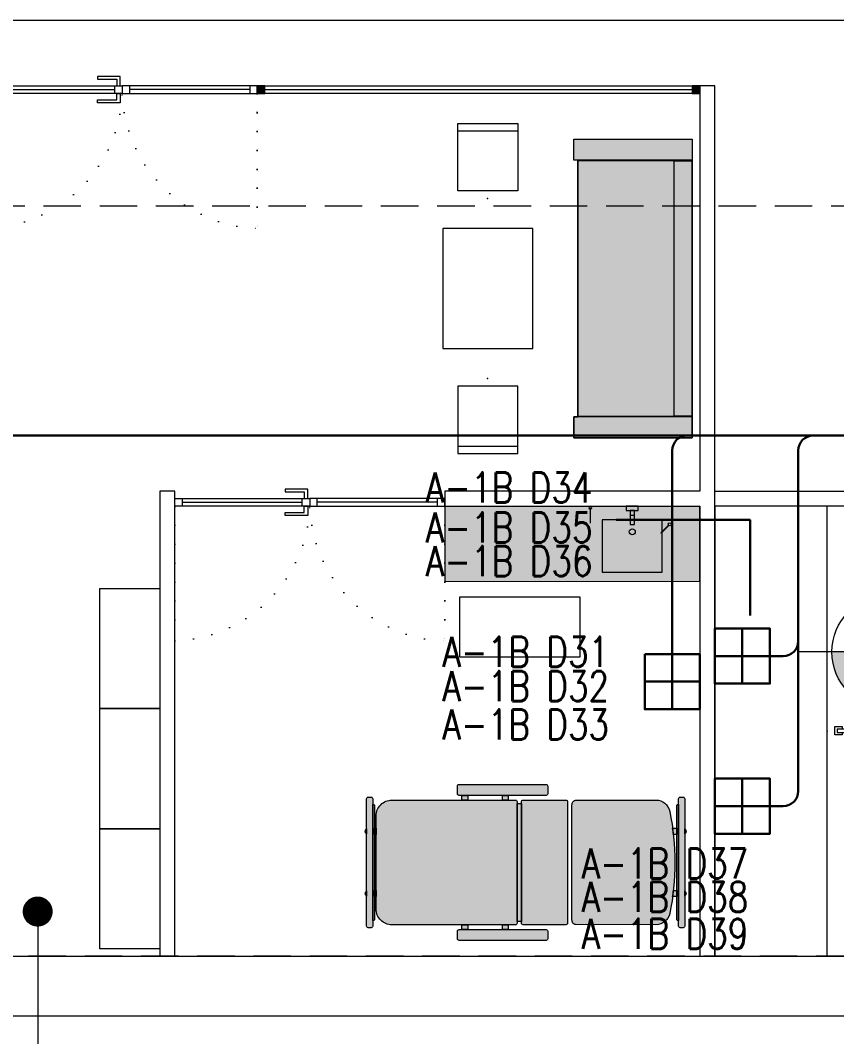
# Model space of a CAD drawing. Header units: metres. Extents: x -13621 to 152406, y -16073 to 22221.
# Drawn here: x 67342 to 67886, y -554 to 124 of the extents above; entities that cross this region are included whole.
import ezdxf
from ezdxf.enums import TextEntityAlignment as Align

# ---------------------------------------------------------------- set-up
doc = ezdxf.new("R2010")
doc.units = ezdxf.units.M
doc.header["$LTSCALE"] = 100
doc.header["$MEASUREMENT"] = 0
doc.linetypes.add('DOT2', pattern=[0.125, 0, -0.125])
doc.linetypes.add('HIDDEN', pattern=[0.375, 0.25, -0.125])
doc.layers.get('0').update_dxf_attribs({"color": 9, "lineweight": 9})
for name, color, linetype, lineweight in [('01', 9, 'Continuous', 9), ('05', 9, 'Continuous', 9), ('05S', 9, 'Continuous', 9), ('05V', 9, 'Continuous', 9), ('06B', 9, 'Continuous', 9), ('06D', 9, 'Continuous', 9), ('10', 9, 'Continuous', 9), ('11', 9, 'Continuous', 9), ('15', 9, 'Continuous', 9), ('20', 9, 'DOT2', 9), ('21', 9, 'Continuous', 9), ('21_mahal200', 9, 'Continuous', 9), ('25', 9, 'Continuous', 9), ('40', 9, 'Continuous', 9), ('DATA YER', 30, 'Continuous', 30), ('E-DUVARA MONTE PRİZ KUTUSU', 7, 'Continuous', 30), ('E-YAZI', 7, 'Continuous', 30)]:
    doc.layers.add(name, color=color, linetype=linetype, lineweight=lineweight)
doc.styles.add('Arial', font='arial.ttf', dxfattribs={"height": 2.5})
doc.styles.add('E-YAZI', font='txttw.shx')
doc.styles.add('MuuM_TEXT-ITALIC', font='ARIALNI.TTF')
doc.styles.add('MuuM_TEXT-STANDART', font='ARIALN.TTF')
doc.dimstyles.new('MuuM_DIM200', dxfattribs={"dimscale": 20, "dimtxt": 2, "dimasz": 1, "dimexe": 1, "dimexo": 1, "dimgap": 1, "dimtad": 1, "dimdec": 1, "dimrnd": 0.5, "dimdsep": 46, "dimtxsty": 'MuuM_TEXT-STANDART', "dimblk": 'ARCHTICK', "dimcen": 0, "dimdle": 0.15, "dimclrd": 256, "dimclre": 256, "dimclrt": 256, "dimadec": 0, "dimazin": 0, "dimtfac": 5, "dimtdec": 1, "dimtix": 1, "dimtmove": 2, "dimatfit": 3, "dimldrblk": 'DOT', "dimfxl": 3, "dimfxlon": 1, "dimtolj": 1, "dimlwd": -1, "dimlwe": -1, "dimarcsym": 0})

# ---------------------------------------------------------------- blocks, each defined once
blk = doc.blocks.new('10_DUVARA MONTE PRİZ KUTUSU')
at = {"layer": 'E-DUVARA MONTE PRİZ KUTUSU', "color": 4}
for p, q in [((0, 24.48), (0, -24.48)), ((24.48, 0), (-24.48, 0))]:
    blk.add_line(p, q, dxfattribs=at)
blk.add_lwpolyline([(-24.48, -24.48), (24.48, -24.48), (24.48, 24.48), (-24.48, 24.48)], close=True, dxfattribs=at)
blk = doc.blocks.new('A$C28774ECE')
blk.add_line((38.17, 34), (38.17, 31))
for points in [[(35, 34), (35, 52.5), (0, 52.5), (0, 12.5), (26.78, 12.5)], [(27.22, 12.5), (35, 12.5), (35, 31)], [(31.41, 8.31), (26.28, 13.44), (26.06, 13.22), (31.19, 8.09)]]:
    blk.add_lwpolyline(points)
blk.add_lwpolyline([(41.17, 31), (41.17, 34), (31.98, 34), (31.98, 31)], close=True)
for centre, radius in [((27, 32.5), 2), ((32, 7.5), 1)]:
    blk.add_circle(centre, radius)
blk = doc.blocks.new('p-tezgah')
at = {"layer": '05S'}
h = blk.add_hatch(color=256, dxfattribs=at)
h.dxf.hatch_style = 1
h.paths.add_polyline_path([(50.25, 170), (50, 0), (0, 0), (0.25, 170)])
at = {"layer": '05V'}
blk.add_line((1.02, 73), (11.36, 73), dxfattribs=at)
for points in [[(50.25, 170), (50, 0), (0, 0), (0.25, 170)], [(0, 49), (3, 49), (3, 41), (0, 41)]]:
    blk.add_lwpolyline(points, close=True, dxfattribs=at)
blk.add_circle((1.02, 73), 1.02, dxfattribs=at)
at = {"layer": '05V', "xscale": -1}
blk.add_blockref('A$C28774ECE', (44.17, 12.5), dxfattribs=at)
blk = doc.blocks.new('m-o-burosit-p-s')
for p, q in [((-32.07, 29.47), (-24.59, 32.12)), ((-31.29, 27.28), (-32.07, 29.47)), ((-31.29, 27.28), (-23.77, 29.94)), ((30.58, 27.28), (23.05, 29.94)), ((31.36, 29.47), (23.88, 32.12)), ((30.58, 27.28), (31.36, 29.47)), ((-1.52, 6.65), (-1.52, 14.56)), ((0.81, 6.65), (0.81, 14.56)), ((-1.52, 6.65), (0.81, 6.65))]:
    blk.add_line(p, q)
for points in [[(24.34, 66.31, 0.288334), (22.89, 71.95, 0.063046), (17.64, 73.3, 0.040602), (-0.36, 74.55, 0.040602), (-18.36, 73.3, 0.063046), (-23.61, 71.95, 0.288334), (-25.05, 66.31)], [(-22.56, 65.01, 0.08948), (-19.21, 64.65, 0.009114), (-0.36, 64.45, 0.007133), (19.31, 64.63, 0.067763), (21.85, 65.01, 0.067763)]]:
    blk.add_lwpolyline(points, format="xyb")
for points in [[(-30.81, 61.05), (-25.2, 61.05, -0.439586), (-24.21, 59.96), (-25.83, 41.12, -0.389289), (-30.81, 36.55, -0.414214), (-31.81, 37.55), (-31.81, 60.05, -0.414214)], [(30.1, 61.05), (24.49, 61.05, 0.439586), (23.49, 59.96), (25.12, 41.12, 0.389289), (30.1, 36.55, 0.414214), (31.1, 37.55), (31.1, 60.05, 0.414214)]]:
    blk.add_lwpolyline(points, format="xyb", close=True)
for points in [[(-28.91, 30.59), (-29.44, 32.09), (-34.15, 30.42), (-32.32, 25.23), (-27.6, 26.9), (-28.13, 28.4)], [(28.2, 30.59), (28.72, 32.09), (33.44, 30.42), (31.61, 25.23), (26.89, 26.9), (27.42, 28.4)], [(0.81, 10), (2.39, 10), (2.39, 5), (-3.11, 5), (-3.11, 10), (-1.52, 10)]]:
    blk.add_lwpolyline(points)
for centre, radius, start, end in [((-28.88, 66.36), 6.47, 304.70897, 347.86293), ((28.17, 66.36), 6.47, 192.13707, 235.29103), ((-0.36, 40.04), 25.49, 177.57583, 2.42417)]:
    blk.add_arc(centre, radius, start, end)
blk.add_point((0, 0))
blk = doc.blocks.new('gr-p-birim eleman')
blk.add_lwpolyline([(-1, 0), (0, 0), (0, 1), (-1, 1)], close=True)
blk = doc.blocks.new('P-KURANGLEZ')
at = {"layer": '01'}
blk.add_lwpolyline([(7525, -500), (12385, -500), (12385, -5), (12385, 0), (12425, 0), (12425, -540), (7525, -540)], close=True, dxfattribs=at)
blk = doc.blocks.new('_ArchTick')
at = {"color": 0, "linetype": 'ByBlock', "const_width": 0.15}
blk.add_lwpolyline([(-0.5, -0.5), (0.5, 0.5)], dxfattribs=at)
blk = doc.blocks.new('*D464')
at = {"layer": '25', "transparency": 16777216}
for p, q in [((89939.09, -1804.3), (89939.09, -1724.3)), ((101899.09, -1768), (101899.09, -1724.3)), ((89936.09, -1744.3), (101902.09, -1744.3))]:
    blk.add_line(p, q, dxfattribs=at)
at = {"layer": '25', "transparency": 16777216, "xscale": 20, "yscale": 20, "zscale": 20, "rotation": 180}
blk.add_blockref('_ArchTick', (89939.09, -1744.3), dxfattribs=at)
at = {"layer": '25', "transparency": 16777216, "xscale": 20, "yscale": 20, "zscale": 20}
blk.add_blockref('_ArchTick', (101899.09, -1744.3), dxfattribs=at)
at = {"layer": '25', "transparency": 16777216, "insert": (95919.09, -1698.77), "char_height": 50, "attachment_point": 5, "style": 'MuuM_TEXT-STANDART'}
blk.add_mtext('\\A1;11960', dxfattribs=at)
blk = doc.blocks.new('_Dot')
at = {"color": 0, "linetype": 'ByBlock', "lineweight": -2}
blk.add_line((-0.5, 0), (-1, 0), dxfattribs=at)
at = {"color": 0, "linetype": 'ByBlock', "const_width": 0.5}
blk.add_lwpolyline([(-0.25, 0, 1), (0.25, 0, 1)], format="xyb", close=True, dxfattribs=at)
blk = doc.blocks.new('p-hastayatagi')
at = {"layer": '05S'}
h = blk.add_hatch(color=255, dxfattribs=at)
h.dxf.hatch_style = 1
edge = h.paths.add_edge_path()
edge.add_arc((42.49, -1.04), 1.04, 0, 90)
edge.add_line((42.49, 0), (-42.49, 0))
edge.add_arc((-42.49, -1.04), 1.04, 90, 180)
edge.add_line((-43.52, -1.04), (-43.52, -3.11))
edge.add_arc((-42.49, -3.11), 1.04, 180, 270)
edge.add_line((-42.49, -4.15), (-38.7, -4.15))
edge.add_line((-38.7, -4.15), (38.7, -4.15))
edge.add_line((38.7, -4.15), (42.49, -4.15))
edge.add_arc((42.49, -3.11), 1.04, 270, 360)
edge.add_line((43.52, -3.11), (43.52, -1.04))
edge = h.paths.add_edge_path()
edge.add_arc((32.12, -19.24), 9.43, 0, 78.538)
edge.add_arc((0, -177.67), 171.09, 78.538, 90)
edge.add_arc((0, -177.67), 171.09, 90, 101.462)
edge.add_arc((-32.12, -19.24), 9.43, 101.462, 180.2214)
edge.add_line((-41.55, -19.27), (-41.45, -72.87))
edge.add_arc((-38.45, -72.08), 3.11, 194.83511, 207.81814)
edge.add_arc((-38.45, -72.08), 3.11, 207.81814, 255.16489)
edge.add_arc((-38.45, -72.08), 3.11, 255.16489, 270)
edge.add_line((-38.45, -75.18), (38.45, -75.18))
edge.add_arc((38.45, -72.08), 3.11, 270, 284.83511)
edge.add_arc((38.45, -72.08), 3.11, 284.83511, 332.18186)
edge.add_arc((38.45, -72.08), 3.11, 332.18186, 345.16489)
edge.add_arc((38.45, -72.08), 3.11, 345.16489, 360)
edge.add_line((41.55, -72.08), (41.55, -19.24))
edge = h.paths.add_edge_path()
edge.add_arc((40.41, -79.23), 1.14, 0, 90)
edge.add_line((40.41, -78.09), (-40.41, -78.09))
edge.add_arc((-40.41, -79.23), 1.14, 90, 180)
edge.add_line((-41.55, -79.23), (-41.55, -107.72))
edge.add_arc((-40.41, -107.72), 1.14, 180, 270)
edge.add_line((-40.41, -108.86), (40.41, -108.86))
edge.add_arc((40.41, -107.72), 1.14, 270, 360)
edge.add_line((41.55, -107.72), (41.55, -79.23))
edge = h.paths.add_edge_path()
edge.add_arc((50.93, -92.41), 1.04, 0, 90)
edge.add_line((50.93, -91.38), (45.75, -91.38))
edge.add_arc((45.75, -92.41), 1.04, 90, 180)
edge.add_line((44.72, -92.41), (44.72, -150.45))
edge.add_arc((45.75, -150.45), 1.04, 180, 270)
edge.add_line((45.75, -151.48), (50.93, -151.48))
edge.add_arc((50.93, -150.45), 1.04, 270, 360)
edge.add_line((51.97, -150.45), (51.97, -92.41))
edge = h.paths.add_edge_path()
edge.add_arc((-45.75, -92.41), 1.04, 0, 90)
edge.add_line((-45.75, -91.38), (-50.93, -91.38))
edge.add_arc((-50.93, -92.41), 1.04, 90, 180)
edge.add_line((-51.97, -92.41), (-51.97, -150.45))
edge.add_arc((-50.93, -150.45), 1.04, 180, 270)
edge.add_line((-50.93, -151.48), (-45.75, -151.48))
edge.add_arc((-45.75, -150.45), 1.04, 270, 360)
edge.add_line((-44.72, -150.45), (-44.72, -92.41))
edge = h.paths.add_edge_path()
edge.add_arc((40.52, -112.8), 1.04, 0, 90)
edge.add_line((40.52, -111.76), (-40.52, -111.76))
edge.add_arc((-40.52, -112.8), 1.04, 90, 180)
edge.add_line((-41.55, -112.8), (-41.55, -195.29))
edge.add_arc((-31.09, -195.29), 10.47, 180, 270)
edge.add_line((-31.09, -205.75), (31.09, -205.75))
edge.add_arc((31.09, -195.29), 10.47, 270, 360)
edge.add_line((41.55, -195.29), (41.55, -112.8))
edge = h.paths.add_edge_path()
edge.add_line((22.43, -212.13), (19.02, -212.13))
edge.add_arc((20.73, -210.78), 2.18, 218.24662, 321.75338)
edge = h.paths.add_edge_path()
edge.add_line((-19.02, -212.13), (-22.43, -212.13))
edge.add_arc((-20.73, -210.78), 2.18, 218.24662, 321.75338)
edge = h.paths.add_edge_path()
edge.add_arc((42.49, -209.02), 1.04, 0, 90)
edge.add_line((42.49, -207.98), (38.7, -207.98))
edge.add_line((38.7, -207.98), (-38.7, -207.98))
edge.add_line((-38.7, -207.98), (-42.49, -207.98))
edge.add_arc((-42.49, -209.02), 1.04, 90, 180)
edge.add_line((-43.52, -209.02), (-43.52, -211.09))
edge.add_arc((-42.49, -211.09), 1.04, 180, 270)
edge.add_line((-42.49, -212.13), (42.49, -212.13))
edge.add_arc((42.49, -211.09), 1.04, 270, 360)
edge.add_line((43.52, -211.09), (43.52, -209.02))
edge = h.paths.add_edge_path()
edge.add_line((37.88, -206.74), (-37.88, -206.74))
edge.add_arc((-37.88, -207.57), 0.829, 90, 180)
edge.add_line((-38.7, -207.57), (-38.7, -207.98))
edge.add_line((-38.7, -207.98), (38.7, -207.98))
edge.add_line((38.7, -207.98), (38.7, -207.57))
edge.add_arc((37.88, -207.57), 0.829, 0, 90)
h.paths.add_polyline_path([(-18.65, -205.75), (-22.8, -205.75), (-22.8, -206.74), (-18.65, -206.74)])
h.paths.add_polyline_path([(22.8, -205.75), (18.65, -205.75), (18.65, -206.74), (22.8, -206.74)])
h.paths.add_polyline_path([(44.72, -144.61), (41.55, -144.61), (41.55, -148.55), (44.72, -148.55)])
h.paths.add_polyline_path([(44.72, -117.67), (41.55, -117.67), (41.55, -121.61), (44.72, -121.61)])
h.paths.add_polyline_path([(39.38, -108.86), (-39.38, -108.86), (-39.38, -111.76), (39.38, -111.76)])
h.paths.add_polyline_path([(-41.55, -117.67), (-44.72, -117.67), (-44.72, -121.61), (-41.55, -121.61)])
h.paths.add_polyline_path([(-41.55, -144.61), (-44.72, -144.61), (-44.72, -148.55), (-41.55, -148.55)])
edge = h.paths.add_edge_path()
edge.add_line((-18.65, -5.39), (-22.8, -5.39))
edge.add_line((-22.8, -5.39), (-22.8, -8.11))
edge.add_arc((0, -177.67), 171.09, 96.2591, 97.65759, ccw=False)
edge.add_line((-18.65, -7.6), (-18.65, -5.39))
edge = h.paths.add_edge_path()
edge.add_line((38.7, -4.56), (38.7, -4.15))
edge.add_line((38.7, -4.15), (-38.7, -4.15))
edge.add_line((-38.7, -4.15), (-38.7, -4.56))
edge.add_arc((-37.88, -4.56), 0.829, 180, 270)
edge.add_line((-37.88, -5.39), (37.88, -5.39))
edge.add_arc((37.88, -4.56), 0.829, 270, 360)
edge = h.paths.add_edge_path()
edge.add_line((-22.43, 0), (-19.02, 0))
edge.add_arc((-20.73, -1.35), 2.18, 38.24662, 141.75338)
edge = h.paths.add_edge_path()
edge.add_line((19.02, 0), (22.43, 0))
edge.add_arc((20.73, -1.35), 2.18, 38.24662, 141.75338)
edge = h.paths.add_edge_path()
edge.add_line((22.8, -5.39), (18.65, -5.39))
edge.add_line((18.65, -5.39), (18.65, -7.6))
edge.add_arc((0, -177.67), 171.09, 82.34241, 83.7409, ccw=False)
edge.add_line((22.8, -8.11), (22.8, -5.39))
for points in [[(43.52, -1.04, 0.414214), (42.49, 0), (-42.49, 0, 0.414214), (-43.52, -1.04), (-43.52, -3.11, 0.414214), (-42.49, -4.15), (-38.7, -4.15), (38.7, -4.15), (42.49, -4.15, 0.414214), (43.52, -3.11)], [(-22.43, 0), (-19.02, 0, 0.485071)], [(19.02, 0), (22.43, 0, 0.485071)], [(41.55, -19.24, 0.356763), (34, -9.99, 0.050054), (0, -6.58, 0.050054), (-34, -9.99, 0.357852), (-41.55, -19.27), (-41.45, -72.87, 0.05671), (-41.2, -73.53, 0.209579), (-39.24, -75.08, 0.064821), (-38.45, -75.18), (38.45, -75.18, 0.064821), (39.24, -75.08, 0.209579), (41.2, -73.53, 0.05671), (41.45, -72.87, 0.064821), (41.55, -72.08)], [(38.7, -4.56), (38.7, -4.15), (-38.7, -4.15), (-38.7, -4.56, 0.414214), (-37.88, -5.39), (37.88, -5.39, 0.414214)], [(-18.65, -5.39), (-22.8, -5.39), (-22.8, -8.11, -0.006102), (-18.65, -7.6)], [(22.8, -5.39), (18.65, -5.39), (18.65, -7.6, -0.006102), (22.8, -8.11)], [(41.55, -79.23, 0.414214), (40.41, -78.09), (-40.41, -78.09, 0.414214), (-41.55, -79.23), (-41.55, -107.72, 0.414214), (-40.41, -108.86), (40.41, -108.86, 0.414214), (41.55, -107.72)], [(-44.72, -92.41, 0.414214), (-45.75, -91.38), (-50.93, -91.38, 0.414214), (-51.97, -92.41), (-51.97, -150.45, 0.414214), (-50.93, -151.48), (-45.75, -151.48, 0.414214), (-44.72, -150.45)], [(51.97, -92.41, 0.414214), (50.93, -91.38), (45.75, -91.38, 0.414214), (44.72, -92.41), (44.72, -150.45, 0.414214), (45.75, -151.48), (50.93, -151.48, 0.414214), (51.97, -150.45)], [(41.55, -112.8, 0.414214), (40.52, -111.76), (-40.52, -111.76, 0.414214), (-41.55, -112.8), (-41.55, -195.29, 0.414214), (-31.09, -205.75), (31.09, -205.75, 0.414214), (41.55, -195.29)], [(43.52, -209.02, 0.414214), (42.49, -207.98), (38.7, -207.98), (-38.7, -207.98), (-42.49, -207.98, 0.414214), (-43.52, -209.02), (-43.52, -211.09, 0.414214), (-42.49, -212.13), (42.49, -212.13, 0.414214), (43.52, -211.09)], [(37.88, -206.74), (-37.88, -206.74, 0.414214), (-38.7, -207.57), (-38.7, -207.98), (38.7, -207.98), (38.7, -207.57, 0.414214)], [(-19.02, -212.13), (-22.43, -212.13, 0.485071)], [(22.43, -212.13), (19.02, -212.13, 0.485071)]]:
    blk.add_lwpolyline(points, format="xyb", close=True)
for points in [[(39.38, -108.86), (-39.38, -108.86), (-39.38, -111.76), (39.38, -111.76)], [(-41.55, -117.67), (-44.72, -117.67), (-44.72, -121.61), (-41.55, -121.61)], [(44.72, -117.67), (41.55, -117.67), (41.55, -121.61), (44.72, -121.61)], [(-41.55, -144.61), (-44.72, -144.61), (-44.72, -148.55), (-41.55, -148.55)], [(44.72, -144.61), (41.55, -144.61), (41.55, -148.55), (44.72, -148.55)], [(-18.65, -205.75), (-22.8, -205.75), (-22.8, -206.74), (-18.65, -206.74)], [(22.8, -205.75), (18.65, -205.75), (18.65, -206.74), (22.8, -206.74)]]:
    blk.add_lwpolyline(points, close=True)
blk = doc.blocks.new('p-nurus-to-koltuk-200')
at = {"layer": '05S'}
h = blk.add_hatch(color=256, dxfattribs=at)
h.dxf.hatch_style = 1
h.paths.add_polyline_path([(99.5, -98.99), (99.5, -20), (-99.5, -20), (-99.5, -98.99), (-85.5, -98.99), (-85.5, -96.3), (85.5, -96.3), (85.5, -98.99)])
at = {"layer": '05', "elevation": 44.72}
for points in [[(-85.5, -98.99), (-99.5, -98.99), (-99.5, -20), (-85.5, -20)], [(85.5, -98.99), (99.5, -98.99), (99.5, -20), (85.5, -20)]]:
    blk.add_lwpolyline(points, close=True, dxfattribs=at)
at = {"layer": '05'}
for points in [[(-85, -20), (85, -20), (85, -96.3), (-85, -96.3)], [(-85, -32), (85, -32), (85, -20), (-85, -20)]]:
    blk.add_lwpolyline(points, close=True, dxfattribs=at)
at = {"layer": '40', "elevation": 44.72}
blk.add_lwpolyline([(99.5, -98.99), (99.5, -20), (-99.5, -20), (-99.5, -98.99), (-85.5, -98.99), (-85.5, -96.3), (85.5, -96.3), (85.5, -98.99)], close=True, dxfattribs=at)
blk = doc.blocks.new('p-sandalye')
blk.add_line((-45, 20), (-45, -20))
blk.add_lwpolyline([(-5, 20), (-50, 20), (-50, -20), (-5, -20)], close=True)
blk.add_point((0, 0.11))
blk = doc.blocks.new('gr-p-birim')
blk.add_lwpolyline([(-0.5, -0.5), (0.5, -0.5), (0.5, 0.5), (-0.5, 0.5)], close=True)
blk = doc.blocks.new('prf-10x10')
blk.add_lwpolyline([(-5, -5), (5, -5), (5, 5), (-5, 5)], close=True)
at = {"color": 255}
blk.add_solid([(-5, -5), (5, -5), (-5, 5), (5, 5)], dxfattribs=at)
at = {"layer": '10'}
blk.add_point((0, 0), dxfattribs=at)
blk = doc.blocks.new('*U396')
at = {"layer": '06D'}
blk.add_lwpolyline([(-2.5, 295), (2.5, 295), (2.5, 0), (-2.5, 0)], close=True, dxfattribs=at)
at = {"layer": '15'}
blk.add_lwpolyline([(0, 290), (0, 5)], dxfattribs=at)
at = {"layer": '10', "xscale": 0.5, "yscale": 0.5, "rotation": 90}
for p in [(0, 292.5), (0, 2.5)]:
    blk.add_blockref('prf-10x10', p, dxfattribs=at)
blk = doc.blocks.new('p-al-01_a')
at = {"layer": '06B'}
for points in [[(-5, -88.62), (-11.25, -88.62), (-11.25, -73.62), (-9.38, -73.62), (-9.38, -86.38), (-9.38, -86.38), (-5, -86.38), (-5, -88.62)], [(0, -88.62), (6.25, -88.62), (6.25, -73.62), (4.38, -73.62), (4.38, -86.38), (4.38, -86.38), (0, -86.38), (0, -88.62)]]:
    blk.add_lwpolyline(points, dxfattribs=at)
at = {"layer": '06D'}
for p, q in [((-5, -86.87), (-5, -5)), ((0, -5), (0, -86.87)), ((-5, -93.13), (-5, -175)), ((0, -175), (0, -93.13))]:
    blk.add_line(p, q, dxfattribs=at)
at = {"layer": '10'}
for points in [[(-5, 0), (0, 0), (0, -5), (-5, -5)], [(-5, -85), (0, -85), (0, -90), (-5, -90)], [(-5, -95), (0, -95), (0, -90), (-5, -90)], [(-5, -180), (0, -180), (0, -175), (-5, -175)]]:
    blk.add_lwpolyline(points, close=True, dxfattribs=at)
at = {"layer": '15'}
for points in [[(-2.5, -5), (-2.5, -85)], [(-2.5, -175), (-2.5, -95)]]:
    blk.add_lwpolyline(points, dxfattribs=at)
at = {"layer": '20'}
for points in [[(-5.25, 0), (-94.89, 0)], [(-5.25, -180), (-94.89, -180)], [(-5, -180), (-94.89, -180)]]:
    blk.add_lwpolyline(points, dxfattribs=at)
for centre, start, end in [((-1.49, 3.38), 182.07453, 267.69369), ((-1.49, -183.38), 92.30631, 177.92547)]:
    blk.add_arc(centre, 93.46, start, end, dxfattribs=at)
blk = doc.blocks.new('0_elevationtarget-p-bk')
h = blk.add_hatch(color=250)
h.paths.add_polyline_path([(1.875, 0, 0.414214), (0, 1.875), (0, 0)])
h.paths.add_polyline_path([(0, 0), (-1.875, 0, 0.414214), (0, -1.875)])
blk.add_line((0, -2.625), (0, 2.625))
blk.add_lwpolyline([(12.453, 0), (-3, 0)])
blk.add_circle((0, 0), 1.875)
at = {"style": 'Arial'}
blk.add_attdef('BITMISKOT', text='', height=2, dxfattribs=at).set_placement((4.5, 0), align=Align.BOTTOM_LEFT)
at = {"style": 'MuuM_TEXT-ITALIC'}
blk.add_attdef('FINISHINGFLOORLEVEL', text='', height=2, dxfattribs=at).set_placement((4.5, -0.592), align=Align.TOP_LEFT)
blk = doc.blocks.new('1.bod.mimari1.elk')
at = {"layer": '11'}
for points in [[(11625, -8830), (11795, -8830), (11795, -9130), (11805, -9130), (11805, -8820), (11805, -8820), (11805, -8550), (11795, -8550), (11795, -8820), (11625, -8820), (11625, -8830)], [(11445, -9130), (11445, -8820), (11435, -8820), (11435, -9130)], [(11805, -8820), (12125, -8820), (12125, -8830), (11805, -8830)]]:
    blk.add_lwpolyline(points, dxfattribs=at)
at = {"layer": '20', "linetype": 'HIDDEN'}
blk.add_lwpolyline([(12385, -9130), (11320, -9130), (11320, -8630), (12385, -8630)], close=True, dxfattribs=at)
for name, p, rotation in [('p-al-01_a', (11320, -8550), 90), ('*U396', (11795, -8552.5), 90.00000000000001), ('p-al-01_a', (11445, -8825), 90)]:
    blk.add_blockref(name, p, dxfattribs=dict(rotation=rotation))
at = {"xscale": -1, "rotation": 90}
blk.add_blockref('p-tezgah', (11795, -8830), dxfattribs=at)
at = {"layer": '01'}
blk.add_blockref('P-KURANGLEZ', (0, -8630), dxfattribs=at)
at = {"layer": '05', "xscale": -1}
for name, p, rotation in [('p-sandalye', (11653.7, -8625), 90), ('p-nurus-to-koltuk-200', (11810, -8685), 270), ('p-hastayatagi', (11785, -9067.51), 270)]:
    blk.add_blockref(name, p, dxfattribs=dict(at, rotation=rotation))
at = {"layer": '05', "yscale": 80}
for p, xscale in [((11653.7, -8685), 60), ((11415, -8925), -40), ((11415, -9005), -40), ((11415, -9085), -40)]:
    blk.add_blockref('gr-p-birim', p, dxfattribs=dict(at, xscale=xscale))
at = {"layer": '05'}
for name, p, rotation in [('p-sandalye', (11653.7, -8745), 90.00000000000001), ('m-o-burosit-p-s', (11880, -8980), 270)]:
    blk.add_blockref(name, p, dxfattribs=dict(at, rotation=rotation))
for name, p, xscale, yscale, rotation in [('gr-p-birim eleman', (11805, -8830), 75.00000000000004, 300, 180), ('gr-p-birim', (11675, -8910.6), -40, 80, 90)]:
    blk.add_blockref(name, p, dxfattribs=dict(at, xscale=xscale, yscale=yscale, rotation=rotation))
at = {"layer": '21', "xscale": 20, "yscale": 20, "zscale": 20}
blk.add_blockref('0_elevationtarget-p-bk', (11920.55, -8927.23), dxfattribs=at).add_auto_attribs({'BITMISKOT': ' -7.40', 'FINISHINGFLOORLEVEL': ' -7.60'})
at = {"layer": '25'}
dim = blk.add_linear_dim(base=(12000, -8506.3), p1=(40, -8984.77), p2=(12000, -8550), dimstyle='MuuM_DIM200', override={"dimtxt": 2.5}, dxfattribs=at)
dim.commit()
dim.dimension.update_dxf_attribs({"geometry": '*D464', "text_midpoint": (6020, -8460.78), "insert": (-89899.09, -6762)})
at = {"layer": '21_mahal200'}
blk.add_leader([(11353.64, -9100.24), (11353.64, -9516.02)], dimstyle='MuuM_DIM200', override={"dimasz": 1, "dimfxl": 10}, dxfattribs=at)

msp = doc.modelspace()

# ---------------------------------------------------------------- linework, layer by layer
at = {"layer": 'DATA YER', "color": 5}
for p, q in [((67786.64, -153.05), (67164.23, -153.05)), ((67852.74, -153.05), (67786.64, -153.05)), ((67874.63, -153.05), (67819.69, -153.05)), ((67938.88, -153.05), (67870.64, -153.05)), ((67776.64, -298.66), (67776.64, -163.05)), ((67860.64, -163.05), (67860.64, -290)), ((67860.64, -290), (67860.64, -390)), ((67841.72, -300), (67850.64, -300)), ((67841.72, -400), (67850.64, -400))]:
    msp.add_line(p, q, dxfattribs=at)
for centre, start, end in [((67786.64, -163.05), 90, 180), ((67870.64, -163.05), 90, 180), ((67850.64, -290), 270, 0), ((67850.64, -390), 270, 0)]:
    msp.add_arc(centre, 10, start, end, dxfattribs=at)
at = {"layer": 'E-YAZI', "color": 6}
for p, q in [((67739.25, -209.17), (67828.57, -209.17)), ((67828.57, -209.17), (67828.57, -272.92))]:
    msp.add_line(p, q, dxfattribs=at)

# ---------------------------------------------------------------- block references
at = {"layer": '06D'}
msp.add_blockref('1.bod.mimari1.elk', (56000, 8630), dxfattribs=at)
at = {"layer": 'E-DUVARA MONTE PRİZ KUTUSU', "color": 3, "xscale": -0.75, "yscale": 0.75, "zscale": 0.75, "rotation": 180}
for p in [(67823.36, -300), (67776.64, -317.02), (67823.36, -400)]:
    msp.add_blockref('10_DUVARA MONTE PRİZ KUTUSU', p, dxfattribs=at)

# ---------------------------------------------------------------- texts
at = {"layer": 'E-YAZI', "color": 6, "style": 'E-YAZI', "width": 0.8}
for s, p in [('A-1B D34', (67612.38, -197.6)), ('A-1B D35', (67612.38, -224.24)), ('A-1B D36', (67612.38, -246.67)), ('A-1B D31', (67623.46, -307.06)), ('A-1B D32', (67623.46, -329.98)), ('A-1B D33', (67623.46, -355.56)), ('A-1B D37', (67716.29, -448.14)), ('A-1B D38', (67716.29, -470.49)), ('A-1B D39', (67716.29, -495.04))]:
    msp.add_text(s, height=20, dxfattribs=at).set_placement(p)

doc.saveas('drawing.dxf')
